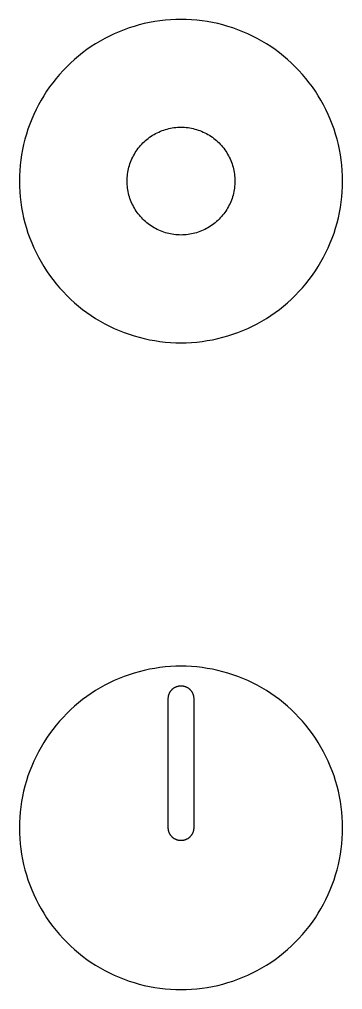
# Model space of a CAD drawing. Header units: metres. Extents: x 6.4 to 95.2, y 6.4 to 69.8.
# Drawn here: x 57.15 to 69.85, y 6.35 to 44.45 of the extents above; entities that cross this region are included whole.
import ezdxf

# ---------------------------------------------------------------- set-up
doc = ezdxf.new("R2010")
doc.units = ezdxf.units.M

msp = doc.modelspace()

# ---------------------------------------------------------------- linework, layer by layer
for p, q in [((61.8565, 44.2336), (61.6567, 44.1766)), ((62.0581, 44.2841), (61.8565, 44.2336)), ((62.2612, 44.328), (62.0581, 44.2841)), ((62.4656, 44.3652), (62.2612, 44.328)), ((62.6711, 44.3957), (62.4656, 44.3652)), ((62.8776, 44.4194), (62.6711, 44.3957)), ((63.0847, 44.4364), (62.8776, 44.4194)), ((63.2922, 44.4466), (63.0847, 44.4364)), ((63.5, 44.45), (63.2922, 44.4466)), ((63.7077, 44.4466), (63.5, 44.45)), ((63.9153, 44.4364), (63.7077, 44.4466)), ((64.1224, 44.4194), (63.9153, 44.4364)), ((64.3288, 44.3957), (64.1224, 44.4194)), ((64.5344, 44.3652), (64.3288, 44.3957)), ((64.7388, 44.328), (64.5344, 44.3652)), ((64.9419, 44.2841), (64.7388, 44.328)), ((65.1435, 44.2336), (64.9419, 44.2841)), ((65.3433, 44.1766), (65.1435, 44.2336)), ((60.8793, 43.884), (60.6915, 43.7951)), ((61.0699, 43.9666), (60.8793, 43.884)), ((61.2632, 44.043), (61.0699, 43.9666)), ((61.4588, 44.113), (61.2632, 44.043)), ((61.6567, 44.1766), (61.4588, 44.113)), ((65.5411, 44.113), (65.3433, 44.1766)), ((65.7368, 44.043), (65.5411, 44.113)), ((65.93, 43.9666), (65.7368, 44.043)), ((66.1207, 43.884), (65.93, 43.9666)), ((66.3085, 43.7951), (66.1207, 43.884)), ((60.1468, 43.4924), (59.9721, 43.3798)), ((60.325, 43.5992), (60.1468, 43.4924)), ((60.5066, 43.7002), (60.325, 43.5992)), ((60.6915, 43.7951), (60.5066, 43.7002)), ((66.4934, 43.7002), (66.3085, 43.7951)), ((66.675, 43.5992), (66.4934, 43.7002)), ((66.8532, 43.4924), (66.675, 43.5992)), ((67.0279, 43.3798), (66.8532, 43.4924)), ((59.6344, 43.1378), (59.4716, 43.0086)), ((59.8013, 43.2616), (59.6344, 43.1378)), ((59.9721, 43.3798), (59.8013, 43.2616)), ((67.1987, 43.2616), (67.0279, 43.3798)), ((67.3656, 43.1378), (67.1987, 43.2616)), ((67.5284, 43.0086), (67.3656, 43.1378)), ((59.1592, 42.7346), (59.0099, 42.5901)), ((59.3131, 42.8742), (59.1592, 42.7346)), ((59.4716, 43.0086), (59.3131, 42.8742)), ((67.6868, 42.8742), (67.5284, 43.0086)), ((67.8408, 42.7346), (67.6868, 42.8742)), ((67.9901, 42.5901), (67.8408, 42.7346)), ((58.8654, 42.4408), (58.7258, 42.2868)), ((59.0099, 42.5901), (58.8654, 42.4408)), ((68.1346, 42.4408), (67.9901, 42.5901)), ((68.2742, 42.2868), (68.1346, 42.4408)), ((58.4622, 41.9656), (58.3384, 41.7987)), ((58.5914, 42.1284), (58.4622, 41.9656)), ((58.7258, 42.2868), (58.5914, 42.1284)), ((68.4086, 42.1284), (68.2742, 42.2868)), ((68.5378, 41.9656), (68.4086, 42.1284)), ((68.6616, 41.7987), (68.5378, 41.9656)), ((58.2202, 41.6279), (58.1076, 41.4532)), ((58.3384, 41.7987), (58.2202, 41.6279)), ((68.7798, 41.6279), (68.6616, 41.7987)), ((68.8924, 41.4532), (68.7798, 41.6279)), ((58.0007, 41.275), (57.8998, 41.0934)), ((58.1076, 41.4532), (58.0007, 41.275)), ((68.9993, 41.275), (68.8924, 41.4532)), ((69.1002, 41.0934), (68.9993, 41.275)), ((57.8048, 40.9085), (57.716, 40.7207)), ((57.8998, 41.0934), (57.8048, 40.9085)), ((69.1951, 40.9085), (69.1002, 41.0934)), ((69.284, 40.7207), (69.1951, 40.9085)), ((57.6334, 40.53), (57.557, 40.3368)), ((57.716, 40.7207), (57.6334, 40.53)), ((69.3666, 40.53), (69.284, 40.7207)), ((69.443, 40.3368), (69.3666, 40.53)), ((57.487, 40.1411), (57.4234, 39.9433)), ((57.557, 40.3368), (57.487, 40.1411)), ((62.5638, 39.9984), (62.6264, 40.028)), ((62.6264, 40.028), (62.69, 40.0555)), ((62.69, 40.0555), (62.7544, 40.081)), ((62.7544, 40.081), (62.8196, 40.1043)), ((62.8196, 40.1043), (62.8856, 40.1255)), ((62.8856, 40.1255), (62.9521, 40.1445)), ((62.9521, 40.1445), (63.0193, 40.1614)), ((63.0193, 40.1614), (63.0871, 40.176)), ((63.0871, 40.176), (63.1552, 40.1884)), ((63.1552, 40.1884), (63.2237, 40.1985)), ((63.2237, 40.1985), (63.2925, 40.2065)), ((63.2925, 40.2065), (63.3616, 40.2121)), ((63.3616, 40.2121), (63.4307, 40.2155)), ((63.4307, 40.2155), (63.5, 40.2167)), ((63.5, 40.2167), (63.5692, 40.2155)), ((63.5692, 40.2155), (63.6384, 40.2121)), ((63.6384, 40.2121), (63.7075, 40.2065)), ((63.7075, 40.2065), (63.7763, 40.1985)), ((63.7763, 40.1985), (63.8448, 40.1884)), ((63.8448, 40.1884), (63.9129, 40.176)), ((63.9129, 40.176), (63.9806, 40.1614)), ((63.9806, 40.1614), (64.0478, 40.1445)), ((64.0478, 40.1445), (64.1144, 40.1255)), ((64.1144, 40.1255), (64.1804, 40.1043)), ((64.1804, 40.1043), (64.2456, 40.081)), ((64.2456, 40.081), (64.31, 40.0555)), ((64.31, 40.0555), (64.3736, 40.028)), ((64.3736, 40.028), (64.4362, 39.9984)), ((69.513, 40.1411), (69.443, 40.3368)), ((69.5766, 39.9433), (69.513, 40.1411)), ((57.3664, 39.7435), (57.3159, 39.5419)), ((57.4234, 39.9433), (57.3664, 39.7435)), ((62.0033, 39.5967), (62.0531, 39.6449)), ((62.0531, 39.6449), (62.1044, 39.6914)), ((62.1044, 39.6914), (62.1572, 39.7362)), ((62.1572, 39.7362), (62.2114, 39.7793)), ((62.2114, 39.7793), (62.2671, 39.8205)), ((62.2671, 39.8205), (62.324, 39.8599)), ((62.324, 39.8599), (62.3822, 39.8975)), ((62.3822, 39.8975), (62.4417, 39.9331)), ((62.4417, 39.9331), (62.5022, 39.9667)), ((62.5022, 39.9667), (62.5638, 39.9984)), ((64.4362, 39.9984), (64.4978, 39.9667)), ((64.4978, 39.9667), (64.5583, 39.9331)), ((64.5583, 39.9331), (64.6177, 39.8975)), ((64.6177, 39.8975), (64.6759, 39.8599)), ((64.6759, 39.8599), (64.7329, 39.8205)), ((64.7329, 39.8205), (64.7885, 39.7793)), ((64.7885, 39.7793), (64.8428, 39.7362)), ((64.8428, 39.7362), (64.8956, 39.6914)), ((64.8956, 39.6914), (64.9469, 39.6449)), ((64.9469, 39.6449), (64.9967, 39.5967)), ((69.6336, 39.7435), (69.5766, 39.9433)), ((69.6841, 39.5419), (69.6336, 39.7435)), ((57.272, 39.3388), (57.2348, 39.1344)), ((57.3159, 39.5419), (57.272, 39.3388)), ((61.7025, 39.2177), (61.7401, 39.2759)), ((61.7401, 39.2759), (61.7795, 39.3329)), ((61.7795, 39.3329), (61.8207, 39.3885)), ((61.8207, 39.3885), (61.8638, 39.4428)), ((61.8638, 39.4428), (61.9086, 39.4956)), ((61.9086, 39.4956), (61.9551, 39.5469)), ((61.9551, 39.5469), (62.0033, 39.5967)), ((64.9967, 39.5967), (65.0449, 39.5469)), ((65.0449, 39.5469), (65.0914, 39.4956)), ((65.0914, 39.4956), (65.1362, 39.4428)), ((65.1362, 39.4428), (65.1793, 39.3885)), ((65.1793, 39.3885), (65.2205, 39.3329)), ((65.2205, 39.3329), (65.2599, 39.2759)), ((65.2599, 39.2759), (65.2975, 39.2177)), ((69.728, 39.3388), (69.6841, 39.5419)), ((69.7652, 39.1344), (69.728, 39.3388)), ((57.2043, 38.9288), (57.1806, 38.7224)), ((57.2348, 39.1344), (57.2043, 38.9288)), ((61.519, 38.8456), (61.5444, 38.91)), ((61.5444, 38.91), (61.572, 38.9736)), ((61.572, 38.9736), (61.6016, 39.0362)), ((61.6016, 39.0362), (61.6333, 39.0978)), ((61.6333, 39.0978), (61.6669, 39.1583)), ((61.6669, 39.1583), (61.7025, 39.2177)), ((65.2975, 39.2177), (65.3331, 39.1583)), ((65.3331, 39.1583), (65.3667, 39.0978)), ((65.3667, 39.0978), (65.3984, 39.0362)), ((65.3984, 39.0362), (65.428, 38.9736)), ((65.428, 38.9736), (65.4555, 38.91)), ((65.4555, 38.91), (65.481, 38.8456)), ((69.7957, 38.9288), (69.7652, 39.1344)), ((69.8194, 38.7224), (69.7957, 38.9288)), ((57.1636, 38.5153), (57.1534, 38.3078)), ((57.1806, 38.7224), (57.1636, 38.5153)), ((61.4116, 38.4448), (61.424, 38.5129)), ((61.424, 38.5129), (61.4386, 38.5806)), ((61.4386, 38.5806), (61.4554, 38.6478)), ((61.4554, 38.6478), (61.4745, 38.7144)), ((61.4745, 38.7144), (61.4957, 38.7804)), ((61.4957, 38.7804), (61.519, 38.8456)), ((65.481, 38.8456), (65.5043, 38.7804)), ((65.5043, 38.7804), (65.5255, 38.7144)), ((65.5255, 38.7144), (65.5445, 38.6478)), ((65.5445, 38.6478), (65.5614, 38.5806)), ((65.5614, 38.5806), (65.576, 38.5129)), ((65.576, 38.5129), (65.5884, 38.4448)), ((69.8364, 38.5153), (69.8194, 38.7224)), ((69.8466, 38.3078), (69.8364, 38.5153)), ((57.1534, 38.3078), (57.15, 38.1)), ((57.15, 38.1), (57.1534, 37.8922)), ((61.3833, 38.1), (61.3845, 38.1693)), ((61.3845, 38.0307), (61.3833, 38.1)), ((61.3845, 38.1693), (61.3878, 38.2384)), ((61.3878, 38.2384), (61.3935, 38.3075)), ((61.3935, 38.3075), (61.4014, 38.3763)), ((61.4014, 38.3763), (61.4116, 38.4448)), ((65.5884, 38.4448), (65.5985, 38.3763)), ((65.5985, 38.3763), (65.6065, 38.3075)), ((65.6065, 38.3075), (65.6121, 38.2384)), ((65.6121, 38.2384), (65.6155, 38.1693)), ((65.6155, 38.1693), (65.6167, 38.1)), ((65.6167, 38.1), (65.6155, 38.0307)), ((69.85, 38.1), (69.8466, 38.3078)), ((69.8466, 37.8922), (69.85, 38.1)), ((57.1534, 37.8922), (57.1636, 37.6847)), ((61.3878, 37.9615), (61.3845, 38.0307)), ((61.3935, 37.8925), (61.3878, 37.9615)), ((61.4014, 37.8237), (61.3935, 37.8925)), ((61.4116, 37.7552), (61.4014, 37.8237)), ((61.424, 37.687), (61.4116, 37.7552)), ((65.5884, 37.7552), (65.576, 37.687)), ((65.5985, 37.8237), (65.5884, 37.7552)), ((65.6065, 37.8925), (65.5985, 37.8237)), ((65.6121, 37.9615), (65.6065, 37.8925)), ((65.6155, 38.0307), (65.6121, 37.9615)), ((69.8364, 37.6847), (69.8466, 37.8922)), ((57.1636, 37.6847), (57.1806, 37.4776)), ((57.1806, 37.4776), (57.2043, 37.2711)), ((61.4386, 37.6193), (61.424, 37.687)), ((61.4554, 37.5522), (61.4386, 37.6193)), ((61.4745, 37.4855), (61.4554, 37.5522)), ((61.4957, 37.4196), (61.4745, 37.4855)), ((61.519, 37.3544), (61.4957, 37.4196)), ((61.5444, 37.29), (61.519, 37.3544)), ((65.481, 37.3544), (65.4555, 37.29)), ((65.5043, 37.4196), (65.481, 37.3544)), ((65.5255, 37.4855), (65.5043, 37.4196)), ((65.5445, 37.5522), (65.5255, 37.4855)), ((65.5614, 37.6193), (65.5445, 37.5522)), ((65.576, 37.687), (65.5614, 37.6193)), ((69.7957, 37.2711), (69.8194, 37.4776)), ((69.8194, 37.4776), (69.8364, 37.6847)), ((57.2043, 37.2711), (57.2348, 37.0656)), ((57.2348, 37.0656), (57.272, 36.8612)), ((61.572, 37.2264), (61.5444, 37.29)), ((61.6016, 37.1638), (61.572, 37.2264)), ((61.6333, 37.1022), (61.6016, 37.1638)), ((61.6669, 37.0417), (61.6333, 37.1022)), ((61.7025, 36.9822), (61.6669, 37.0417)), ((61.7401, 36.924), (61.7025, 36.9822)), ((65.2975, 36.9822), (65.2599, 36.924)), ((65.3331, 37.0417), (65.2975, 36.9822)), ((65.3667, 37.1022), (65.3331, 37.0417)), ((65.3984, 37.1638), (65.3667, 37.1022)), ((65.428, 37.2264), (65.3984, 37.1638)), ((65.4555, 37.29), (65.428, 37.2264)), ((69.728, 36.8612), (69.7652, 37.0656)), ((69.7652, 37.0656), (69.7957, 37.2711)), ((57.272, 36.8612), (57.3159, 36.6581)), ((57.3159, 36.6581), (57.3664, 36.4565)), ((61.7795, 36.8671), (61.7401, 36.924)), ((61.8207, 36.8114), (61.7795, 36.8671)), ((61.8638, 36.7572), (61.8207, 36.8114)), ((61.9086, 36.7044), (61.8638, 36.7572)), ((61.9551, 36.653), (61.9086, 36.7044)), ((62.0033, 36.6033), (61.9551, 36.653)), ((62.0531, 36.5551), (62.0033, 36.6033)), ((64.9967, 36.6033), (64.9469, 36.5551)), ((65.0449, 36.653), (64.9967, 36.6033)), ((65.0914, 36.7044), (65.0449, 36.653)), ((65.1362, 36.7572), (65.0914, 36.7044)), ((65.1793, 36.8114), (65.1362, 36.7572)), ((65.2205, 36.8671), (65.1793, 36.8114)), ((65.2599, 36.924), (65.2205, 36.8671)), ((69.6336, 36.4565), (69.6841, 36.6581)), ((69.6841, 36.6581), (69.728, 36.8612)), ((57.3664, 36.4565), (57.4234, 36.2567)), ((57.4234, 36.2567), (57.487, 36.0589)), ((62.1044, 36.5086), (62.0531, 36.5551)), ((62.1572, 36.4638), (62.1044, 36.5086)), ((62.2114, 36.4207), (62.1572, 36.4638)), ((62.2671, 36.3795), (62.2114, 36.4207)), ((62.324, 36.34), (62.2671, 36.3795)), ((62.3822, 36.3025), (62.324, 36.34)), ((62.4417, 36.2669), (62.3822, 36.3025)), ((62.5022, 36.2333), (62.4417, 36.2669)), ((62.5638, 36.2016), (62.5022, 36.2333)), ((62.6264, 36.172), (62.5638, 36.2016)), ((64.4362, 36.2016), (64.3736, 36.172)), ((64.4978, 36.2333), (64.4362, 36.2016)), ((64.5583, 36.2669), (64.4978, 36.2333)), ((64.6177, 36.3025), (64.5583, 36.2669)), ((64.6759, 36.34), (64.6177, 36.3025)), ((64.7329, 36.3795), (64.6759, 36.34)), ((64.7885, 36.4207), (64.7329, 36.3795)), ((64.8428, 36.4638), (64.7885, 36.4207)), ((64.8956, 36.5086), (64.8428, 36.4638)), ((64.9469, 36.5551), (64.8956, 36.5086)), ((69.513, 36.0589), (69.5766, 36.2567)), ((69.5766, 36.2567), (69.6336, 36.4565)), ((57.487, 36.0589), (57.557, 35.8632)), ((57.557, 35.8632), (57.6334, 35.67)), ((62.69, 36.1444), (62.6264, 36.172)), ((62.7544, 36.119), (62.69, 36.1444)), ((62.8196, 36.0957), (62.7544, 36.119)), ((62.8856, 36.0745), (62.8196, 36.0957)), ((62.9521, 36.0555), (62.8856, 36.0745)), ((63.0193, 36.0386), (62.9521, 36.0555)), ((63.0871, 36.024), (63.0193, 36.0386)), ((63.1552, 36.0116), (63.0871, 36.024)), ((63.2237, 36.0014), (63.1552, 36.0116)), ((63.2925, 35.9935), (63.2237, 36.0014)), ((63.3616, 35.9879), (63.2925, 35.9935)), ((63.4307, 35.9845), (63.3616, 35.9879)), ((63.5, 35.9833), (63.4307, 35.9845)), ((63.5692, 35.9845), (63.5, 35.9833)), ((63.6384, 35.9879), (63.5692, 35.9845)), ((63.7075, 35.9935), (63.6384, 35.9879)), ((63.7763, 36.0014), (63.7075, 35.9935)), ((63.8448, 36.0116), (63.7763, 36.0014)), ((63.9129, 36.024), (63.8448, 36.0116)), ((63.9806, 36.0386), (63.9129, 36.024)), ((64.0478, 36.0555), (63.9806, 36.0386)), ((64.1144, 36.0745), (64.0478, 36.0555)), ((64.1804, 36.0957), (64.1144, 36.0745)), ((64.2456, 36.119), (64.1804, 36.0957)), ((64.31, 36.1444), (64.2456, 36.119)), ((64.3736, 36.172), (64.31, 36.1444)), ((69.3666, 35.67), (69.443, 35.8632)), ((69.443, 35.8632), (69.513, 36.0589)), ((57.6334, 35.67), (57.716, 35.4793)), ((57.716, 35.4793), (57.8048, 35.2915)), ((69.1951, 35.2915), (69.284, 35.4793)), ((69.284, 35.4793), (69.3666, 35.67)), ((57.8048, 35.2915), (57.8998, 35.1066)), ((57.8998, 35.1066), (58.0007, 34.925)), ((68.9993, 34.925), (69.1002, 35.1066)), ((69.1002, 35.1066), (69.1951, 35.2915)), ((58.0007, 34.925), (58.1076, 34.7468)), ((58.1076, 34.7468), (58.2202, 34.5721)), ((68.7798, 34.5721), (68.8924, 34.7468)), ((68.8924, 34.7468), (68.9993, 34.925)), ((58.2202, 34.5721), (58.3384, 34.4013)), ((58.3384, 34.4013), (58.4622, 34.2344)), ((68.5378, 34.2344), (68.6616, 34.4013)), ((68.6616, 34.4013), (68.7798, 34.5721)), ((58.4622, 34.2344), (58.5914, 34.0716)), ((58.5914, 34.0716), (58.7258, 33.9131)), ((58.7258, 33.9131), (58.8654, 33.7592)), ((68.1346, 33.7592), (68.2742, 33.9131)), ((68.2742, 33.9131), (68.4086, 34.0716)), ((68.4086, 34.0716), (68.5378, 34.2344)), ((58.8654, 33.7592), (59.0099, 33.6099)), ((59.0099, 33.6099), (59.1592, 33.4653)), ((67.8408, 33.4653), (67.9901, 33.6099)), ((67.9901, 33.6099), (68.1346, 33.7592)), ((59.1592, 33.4653), (59.3131, 33.3258)), ((59.3131, 33.3258), (59.4716, 33.1914)), ((59.4716, 33.1914), (59.6344, 33.0622)), ((67.3656, 33.0622), (67.5284, 33.1914)), ((67.5284, 33.1914), (67.6868, 33.3258)), ((67.6868, 33.3258), (67.8408, 33.4653)), ((59.6344, 33.0622), (59.8013, 32.9384)), ((59.8013, 32.9384), (59.9721, 32.8202)), ((59.9721, 32.8202), (60.1468, 32.7076)), ((66.8532, 32.7076), (67.0279, 32.8202)), ((67.0279, 32.8202), (67.1987, 32.9384)), ((67.1987, 32.9384), (67.3656, 33.0622)), ((60.1468, 32.7076), (60.325, 32.6007)), ((60.325, 32.6007), (60.5066, 32.4998)), ((60.5066, 32.4998), (60.6915, 32.4048)), ((60.6915, 32.4048), (60.8793, 32.316)), ((66.1207, 32.316), (66.3085, 32.4048)), ((66.3085, 32.4048), (66.4934, 32.4998)), ((66.4934, 32.4998), (66.675, 32.6007)), ((66.675, 32.6007), (66.8532, 32.7076)), ((60.8793, 32.316), (61.0699, 32.2334)), ((61.0699, 32.2334), (61.2632, 32.157)), ((61.2632, 32.157), (61.4588, 32.087)), ((61.4588, 32.087), (61.6567, 32.0234)), ((61.6567, 32.0234), (61.8565, 31.9664)), ((65.1435, 31.9664), (65.3433, 32.0234)), ((65.3433, 32.0234), (65.5411, 32.087)), ((65.5411, 32.087), (65.7368, 32.157)), ((65.7368, 32.157), (65.93, 32.2334)), ((65.93, 32.2334), (66.1207, 32.316)), ((61.8565, 31.9664), (62.0581, 31.9159)), ((62.0581, 31.9159), (62.2612, 31.872)), ((62.2612, 31.872), (62.4656, 31.8348)), ((62.4656, 31.8348), (62.6711, 31.8043)), ((62.6711, 31.8043), (62.8776, 31.7806)), ((62.8776, 31.7806), (63.0847, 31.7636)), ((63.0847, 31.7636), (63.2922, 31.7534)), ((63.2922, 31.7534), (63.5, 31.75)), ((63.5, 31.75), (63.7077, 31.7534)), ((63.7077, 31.7534), (63.9153, 31.7636)), ((63.9153, 31.7636), (64.1224, 31.7806)), ((64.1224, 31.7806), (64.3288, 31.8043)), ((64.3288, 31.8043), (64.5344, 31.8348)), ((64.5344, 31.8348), (64.7388, 31.872)), ((64.7388, 31.872), (64.9419, 31.9159)), ((64.9419, 31.9159), (65.1435, 31.9664)), ((63.5, 19.05), (63.2922, 19.0466)), ((63.7077, 19.0466), (63.5, 19.05)), ((61.4588, 18.713), (61.2632, 18.643)), ((61.6567, 18.7766), (61.4588, 18.713)), ((61.8565, 18.8336), (61.6567, 18.7766)), ((62.0581, 18.8841), (61.8565, 18.8336)), ((62.2612, 18.928), (62.0581, 18.8841)), ((62.4656, 18.9652), (62.2612, 18.928)), ((62.6711, 18.9957), (62.4656, 18.9652)), ((62.8776, 19.0194), (62.6711, 18.9957)), ((63.0847, 19.0364), (62.8776, 19.0194)), ((63.2922, 19.0466), (63.0847, 19.0364)), ((63.9153, 19.0364), (63.7077, 19.0466)), ((64.1224, 19.0194), (63.9153, 19.0364)), ((64.3288, 18.9957), (64.1224, 19.0194)), ((64.5344, 18.9652), (64.3288, 18.9957)), ((64.7388, 18.928), (64.5344, 18.9652)), ((64.9419, 18.8841), (64.7388, 18.928)), ((65.1435, 18.8336), (64.9419, 18.8841)), ((65.3433, 18.7766), (65.1435, 18.8336)), ((65.5411, 18.713), (65.3433, 18.7766)), ((65.7368, 18.643), (65.5411, 18.713)), ((60.5066, 18.3002), (60.325, 18.1992)), ((60.6915, 18.3951), (60.5066, 18.3002)), ((60.8793, 18.484), (60.6915, 18.3951)), ((61.0699, 18.5666), (60.8793, 18.484)), ((61.2632, 18.643), (61.0699, 18.5666)), ((65.93, 18.5666), (65.7368, 18.643)), ((66.1207, 18.484), (65.93, 18.5666)), ((66.3085, 18.3951), (66.1207, 18.484)), ((66.4934, 18.3002), (66.3085, 18.3951)), ((66.675, 18.1992), (66.4934, 18.3002)), ((59.9721, 17.9798), (59.8013, 17.8616)), ((60.1468, 18.0924), (59.9721, 17.9798)), ((60.325, 18.1992), (60.1468, 18.0924)), ((63.013, 17.8935), (63.017, 17.9094)), ((63.017, 17.9094), (63.0215, 17.9251)), ((63.0215, 17.9251), (63.0265, 17.9407)), ((63.0265, 17.9407), (63.032, 17.9561)), ((63.032, 17.9561), (63.0381, 17.9713)), ((63.0381, 17.9713), (63.0446, 17.9863)), ((63.0446, 17.9863), (63.0516, 18.0011)), ((63.0516, 18.0011), (63.059, 18.0157)), ((63.059, 18.0157), (63.067, 18.03)), ((63.067, 18.03), (63.0754, 18.044)), ((63.0754, 18.044), (63.0843, 18.0578)), ((63.0843, 18.0578), (63.0936, 18.0712)), ((63.0936, 18.0712), (63.1033, 18.0844)), ((63.1033, 18.0844), (63.1135, 18.0972)), ((63.1135, 18.0972), (63.1241, 18.1097)), ((63.1241, 18.1097), (63.1351, 18.1218)), ((63.1351, 18.1218), (63.1464, 18.1335)), ((63.1464, 18.1335), (63.1582, 18.1449)), ((63.1582, 18.1449), (63.1703, 18.1559)), ((63.1703, 18.1559), (63.1828, 18.1665)), ((63.1828, 18.1665), (63.1956, 18.1767)), ((63.1956, 18.1767), (63.2088, 18.1864)), ((63.2088, 18.1864), (63.2222, 18.1957)), ((63.2222, 18.1957), (63.236, 18.2046)), ((63.236, 18.2046), (63.25, 18.213)), ((63.25, 18.213), (63.2643, 18.2209)), ((63.2643, 18.2209), (63.2788, 18.2284)), ((63.2788, 18.2284), (63.2936, 18.2354)), ((63.2936, 18.2354), (63.3087, 18.2419)), ((63.3087, 18.2419), (63.3239, 18.2479)), ((63.3239, 18.2479), (63.3393, 18.2534)), ((63.3393, 18.2534), (63.3548, 18.2585)), ((63.3548, 18.2585), (63.3706, 18.263)), ((63.3706, 18.263), (63.3864, 18.2669)), ((63.3864, 18.2669), (63.4025, 18.2704)), ((63.4025, 18.2704), (63.4185, 18.2733)), ((63.4185, 18.2733), (63.4347, 18.2757)), ((63.4347, 18.2757), (63.451, 18.2776)), ((63.451, 18.2776), (63.4673, 18.2789)), ((63.4673, 18.2789), (63.4836, 18.2797)), ((63.4836, 18.2797), (63.5, 18.28)), ((63.5, 18.28), (63.5163, 18.2797)), ((63.5163, 18.2797), (63.5327, 18.2789)), ((63.5327, 18.2789), (63.549, 18.2776)), ((63.549, 18.2776), (63.5652, 18.2757)), ((63.5652, 18.2757), (63.5814, 18.2733)), ((63.5814, 18.2733), (63.5975, 18.2704)), ((63.5975, 18.2704), (63.6135, 18.2669)), ((63.6135, 18.2669), (63.6294, 18.263)), ((63.6294, 18.263), (63.6451, 18.2585)), ((63.6451, 18.2585), (63.6607, 18.2534)), ((63.6607, 18.2534), (63.6761, 18.2479)), ((63.6761, 18.2479), (63.6913, 18.2419)), ((63.6913, 18.2419), (63.7063, 18.2354)), ((63.7063, 18.2354), (63.7211, 18.2284)), ((63.7211, 18.2284), (63.7357, 18.2209)), ((63.7357, 18.2209), (63.75, 18.213)), ((63.75, 18.213), (63.764, 18.2046)), ((63.764, 18.2046), (63.7778, 18.1957)), ((63.7778, 18.1957), (63.7912, 18.1864)), ((63.7912, 18.1864), (63.8044, 18.1767)), ((63.8044, 18.1767), (63.8172, 18.1665)), ((63.8172, 18.1665), (63.8297, 18.1559)), ((63.8297, 18.1559), (63.8418, 18.1449)), ((63.8418, 18.1449), (63.8535, 18.1335)), ((63.8535, 18.1335), (63.8649, 18.1218)), ((63.8649, 18.1218), (63.8759, 18.1097)), ((63.8759, 18.1097), (63.8865, 18.0972)), ((63.8865, 18.0972), (63.8967, 18.0844)), ((63.8967, 18.0844), (63.9064, 18.0712)), ((63.9064, 18.0712), (63.9157, 18.0578)), ((63.9157, 18.0578), (63.9246, 18.044)), ((63.9246, 18.044), (63.933, 18.03)), ((63.933, 18.03), (63.9409, 18.0157)), ((63.9409, 18.0157), (63.9484, 18.0011)), ((63.9484, 18.0011), (63.9554, 17.9863)), ((63.9554, 17.9863), (63.9619, 17.9713)), ((63.9619, 17.9713), (63.9679, 17.9561)), ((63.9679, 17.9561), (63.9734, 17.9407)), ((63.9734, 17.9407), (63.9785, 17.9251)), ((63.9785, 17.9251), (63.983, 17.9094)), ((63.983, 17.9094), (63.9869, 17.8935)), ((66.8532, 18.0924), (66.675, 18.1992)), ((67.0279, 17.9798), (66.8532, 18.0924)), ((67.1987, 17.8616), (67.0279, 17.9798)), ((59.4716, 17.6086), (59.3131, 17.4742)), ((59.6344, 17.7378), (59.4716, 17.6086)), ((59.8013, 17.8616), (59.6344, 17.7378)), ((63, 17.78), (63.0003, 17.7964)), ((63, 12.7), (63, 17.78)), ((63.0003, 17.7964), (63.0011, 17.8127)), ((63.0011, 17.8127), (63.0024, 17.829)), ((63.0024, 17.829), (63.0043, 17.8452)), ((63.0043, 17.8452), (63.0067, 17.8614)), ((63.0067, 17.8614), (63.0096, 17.8775)), ((63.0096, 17.8775), (63.013, 17.8935)), ((63.9869, 17.8935), (63.9904, 17.8775)), ((63.9904, 17.8775), (63.9933, 17.8614)), ((63.9933, 17.8614), (63.9957, 17.8452)), ((63.9957, 17.8452), (63.9976, 17.829)), ((63.9976, 17.829), (63.9989, 17.8127)), ((63.9989, 17.8127), (63.9997, 17.7964)), ((63.9997, 17.7964), (64, 17.78)), ((64, 17.78), (64, 12.7)), ((67.3656, 17.7378), (67.1987, 17.8616)), ((67.5284, 17.6086), (67.3656, 17.7378)), ((67.6868, 17.4742), (67.5284, 17.6086)), ((59.0099, 17.1901), (58.8654, 17.0408)), ((59.1592, 17.3346), (59.0099, 17.1901)), ((59.3131, 17.4742), (59.1592, 17.3346)), ((67.8408, 17.3346), (67.6868, 17.4742)), ((67.9901, 17.1901), (67.8408, 17.3346)), ((68.1346, 17.0408), (67.9901, 17.1901)), ((58.7258, 16.8868), (58.5914, 16.7284)), ((58.8654, 17.0408), (58.7258, 16.8868)), ((68.2742, 16.8868), (68.1346, 17.0408)), ((68.4086, 16.7284), (68.2742, 16.8868)), ((58.3384, 16.3987), (58.2202, 16.2279)), ((58.4622, 16.5656), (58.3384, 16.3987)), ((58.5914, 16.7284), (58.4622, 16.5656)), ((68.5378, 16.5656), (68.4086, 16.7284)), ((68.6616, 16.3987), (68.5378, 16.5656)), ((68.7798, 16.2279), (68.6616, 16.3987)), ((58.1076, 16.0532), (58.0007, 15.875)), ((58.2202, 16.2279), (58.1076, 16.0532)), ((68.8924, 16.0532), (68.7798, 16.2279)), ((68.9993, 15.875), (68.8924, 16.0532)), ((57.8998, 15.6934), (57.8048, 15.5085)), ((58.0007, 15.875), (57.8998, 15.6934)), ((69.1002, 15.6934), (68.9993, 15.875)), ((69.1951, 15.5085), (69.1002, 15.6934)), ((57.716, 15.3207), (57.6334, 15.13)), ((57.8048, 15.5085), (57.716, 15.3207)), ((69.284, 15.3207), (69.1951, 15.5085)), ((69.3666, 15.13), (69.284, 15.3207)), ((57.557, 14.9368), (57.487, 14.7411)), ((57.6334, 15.13), (57.557, 14.9368)), ((69.443, 14.9368), (69.3666, 15.13)), ((69.513, 14.7411), (69.443, 14.9368)), ((57.4234, 14.5433), (57.3664, 14.3435)), ((57.487, 14.7411), (57.4234, 14.5433)), ((69.5766, 14.5433), (69.513, 14.7411)), ((69.6336, 14.3435), (69.5766, 14.5433)), ((57.3159, 14.1419), (57.272, 13.9388)), ((57.3664, 14.3435), (57.3159, 14.1419)), ((69.6841, 14.1419), (69.6336, 14.3435)), ((69.728, 13.9388), (69.6841, 14.1419)), ((57.2348, 13.7344), (57.2043, 13.5288)), ((57.272, 13.9388), (57.2348, 13.7344)), ((69.7652, 13.7344), (69.728, 13.9388)), ((69.7957, 13.5288), (69.7652, 13.7344)), ((57.2043, 13.5288), (57.1806, 13.3224)), ((69.8194, 13.3224), (69.7957, 13.5288)), ((57.1636, 13.1153), (57.1534, 12.9078)), ((57.1806, 13.3224), (57.1636, 13.1153)), ((69.8364, 13.1153), (69.8194, 13.3224)), ((69.8466, 12.9078), (69.8364, 13.1153)), ((57.1534, 12.9078), (57.15, 12.7)), ((57.15, 12.7), (57.1534, 12.4922)), ((63.0003, 12.6836), (63, 12.7)), ((63.0011, 12.6673), (63.0003, 12.6836)), ((63.0024, 12.651), (63.0011, 12.6673)), ((63.0043, 12.6347), (63.0024, 12.651)), ((63.0067, 12.6186), (63.0043, 12.6347)), ((63.0096, 12.6025), (63.0067, 12.6186)), ((63.013, 12.5865), (63.0096, 12.6025)), ((63.017, 12.5706), (63.013, 12.5865)), ((63.9869, 12.5865), (63.983, 12.5706)), ((63.9904, 12.6025), (63.9869, 12.5865)), ((63.9933, 12.6186), (63.9904, 12.6025)), ((63.9957, 12.6347), (63.9933, 12.6186)), ((63.9976, 12.651), (63.9957, 12.6347)), ((63.9989, 12.6673), (63.9976, 12.651)), ((63.9997, 12.6836), (63.9989, 12.6673)), ((64, 12.7), (63.9997, 12.6836)), ((69.85, 12.7), (69.8466, 12.9078)), ((69.8466, 12.4922), (69.85, 12.7)), ((57.1534, 12.4922), (57.1636, 12.2847)), ((57.1636, 12.2847), (57.1806, 12.0776)), ((63.0215, 12.5549), (63.017, 12.5706)), ((63.0265, 12.5393), (63.0215, 12.5549)), ((63.032, 12.5239), (63.0265, 12.5393)), ((63.0381, 12.5087), (63.032, 12.5239)), ((63.0446, 12.4937), (63.0381, 12.5087)), ((63.0516, 12.4789), (63.0446, 12.4937)), ((63.059, 12.4643), (63.0516, 12.4789)), ((63.067, 12.45), (63.059, 12.4643)), ((63.0754, 12.436), (63.067, 12.45)), ((63.0843, 12.4222), (63.0754, 12.436)), ((63.0936, 12.4088), (63.0843, 12.4222)), ((63.1033, 12.3956), (63.0936, 12.4088)), ((63.1135, 12.3828), (63.1033, 12.3956)), ((63.1241, 12.3703), (63.1135, 12.3828)), ((63.1351, 12.3582), (63.1241, 12.3703)), ((63.1464, 12.3465), (63.1351, 12.3582)), ((63.1582, 12.3351), (63.1464, 12.3465)), ((63.1703, 12.3241), (63.1582, 12.3351)), ((63.1828, 12.3135), (63.1703, 12.3241)), ((63.1956, 12.3033), (63.1828, 12.3135)), ((63.2088, 12.2936), (63.1956, 12.3033)), ((63.2222, 12.2843), (63.2088, 12.2936)), ((63.236, 12.2754), (63.2222, 12.2843)), ((63.25, 12.267), (63.236, 12.2754)), ((63.2643, 12.259), (63.25, 12.267)), ((63.2788, 12.2516), (63.2643, 12.259)), ((63.2936, 12.2446), (63.2788, 12.2516)), ((63.3087, 12.2381), (63.2936, 12.2446)), ((63.3239, 12.2321), (63.3087, 12.2381)), ((63.3393, 12.2265), (63.3239, 12.2321)), ((63.3548, 12.2215), (63.3393, 12.2265)), ((63.3706, 12.217), (63.3548, 12.2215)), ((63.3864, 12.2131), (63.3706, 12.217)), ((63.4025, 12.2096), (63.3864, 12.2131)), ((63.4185, 12.2067), (63.4025, 12.2096)), ((63.4347, 12.2043), (63.4185, 12.2067)), ((63.451, 12.2024), (63.4347, 12.2043)), ((63.4673, 12.2011), (63.451, 12.2024)), ((63.4836, 12.2003), (63.4673, 12.2011)), ((63.5, 12.2), (63.4836, 12.2003)), ((63.5163, 12.2003), (63.5, 12.2)), ((63.5327, 12.2011), (63.5163, 12.2003)), ((63.549, 12.2024), (63.5327, 12.2011)), ((63.5652, 12.2043), (63.549, 12.2024)), ((63.5814, 12.2067), (63.5652, 12.2043)), ((63.5975, 12.2096), (63.5814, 12.2067)), ((63.6135, 12.2131), (63.5975, 12.2096)), ((63.6294, 12.217), (63.6135, 12.2131)), ((63.6451, 12.2215), (63.6294, 12.217)), ((63.6607, 12.2265), (63.6451, 12.2215)), ((63.6761, 12.2321), (63.6607, 12.2265)), ((63.6913, 12.2381), (63.6761, 12.2321)), ((63.7063, 12.2446), (63.6913, 12.2381)), ((63.7211, 12.2516), (63.7063, 12.2446)), ((63.7357, 12.259), (63.7211, 12.2516)), ((63.75, 12.267), (63.7357, 12.259)), ((63.764, 12.2754), (63.75, 12.267)), ((63.7778, 12.2843), (63.764, 12.2754)), ((63.7912, 12.2936), (63.7778, 12.2843)), ((63.8044, 12.3033), (63.7912, 12.2936)), ((63.8172, 12.3135), (63.8044, 12.3033)), ((63.8297, 12.3241), (63.8172, 12.3135)), ((63.8418, 12.3351), (63.8297, 12.3241)), ((63.8535, 12.3465), (63.8418, 12.3351)), ((63.8649, 12.3582), (63.8535, 12.3465)), ((63.8759, 12.3703), (63.8649, 12.3582)), ((63.8865, 12.3828), (63.8759, 12.3703)), ((63.8967, 12.3956), (63.8865, 12.3828)), ((63.9064, 12.4088), (63.8967, 12.3956)), ((63.9157, 12.4222), (63.9064, 12.4088)), ((63.9246, 12.436), (63.9157, 12.4222)), ((63.933, 12.45), (63.9246, 12.436)), ((63.9409, 12.4643), (63.933, 12.45)), ((63.9484, 12.4789), (63.9409, 12.4643)), ((63.9554, 12.4937), (63.9484, 12.4789)), ((63.9619, 12.5087), (63.9554, 12.4937)), ((63.9679, 12.5239), (63.9619, 12.5087)), ((63.9734, 12.5393), (63.9679, 12.5239)), ((63.9785, 12.5549), (63.9734, 12.5393)), ((63.983, 12.5706), (63.9785, 12.5549)), ((69.8194, 12.0776), (69.8364, 12.2847)), ((69.8364, 12.2847), (69.8466, 12.4922)), ((57.1806, 12.0776), (57.2043, 11.8712)), ((57.2043, 11.8712), (57.2348, 11.6656)), ((69.7652, 11.6656), (69.7957, 11.8712)), ((69.7957, 11.8712), (69.8194, 12.0776)), ((57.2348, 11.6656), (57.272, 11.4612)), ((57.272, 11.4612), (57.3159, 11.2581)), ((69.6841, 11.2581), (69.728, 11.4612)), ((69.728, 11.4612), (69.7652, 11.6656)), ((57.3159, 11.2581), (57.3664, 11.0565)), ((57.3664, 11.0565), (57.4234, 10.8567)), ((69.5766, 10.8567), (69.6336, 11.0565)), ((69.6336, 11.0565), (69.6841, 11.2581)), ((57.4234, 10.8567), (57.487, 10.6589)), ((69.513, 10.6589), (69.5766, 10.8567)), ((57.487, 10.6589), (57.557, 10.4632)), ((57.557, 10.4632), (57.6334, 10.27)), ((69.3666, 10.27), (69.443, 10.4632)), ((69.443, 10.4632), (69.513, 10.6589)), ((57.6334, 10.27), (57.716, 10.0793)), ((57.716, 10.0793), (57.8048, 9.89146)), ((69.1951, 9.89146), (69.284, 10.0793)), ((69.284, 10.0793), (69.3666, 10.27)), ((57.8048, 9.89146), (57.8998, 9.70663)), ((57.8998, 9.70663), (58.0007, 9.52501)), ((58.0007, 9.52501), (58.1076, 9.34677)), ((68.8924, 9.34677), (68.9993, 9.52501)), ((68.9993, 9.52501), (69.1002, 9.70663)), ((69.1002, 9.70663), (69.1951, 9.89146)), ((58.1076, 9.34677), (58.2202, 9.17213)), ((58.2202, 9.17213), (58.3384, 9.00127)), ((68.6616, 9.00127), (68.7798, 9.17213)), ((68.7798, 9.17213), (68.8924, 9.34677)), ((58.3384, 9.00127), (58.4622, 8.83437)), ((58.4622, 8.83437), (58.5914, 8.6716)), ((68.4086, 8.6716), (68.5378, 8.83437)), ((68.5378, 8.83437), (68.6616, 9.00127)), ((58.5914, 8.6716), (58.7258, 8.51315)), ((58.7258, 8.51315), (58.8654, 8.35919)), ((68.1346, 8.35919), (68.2742, 8.51315)), ((68.2742, 8.51315), (68.4086, 8.6716)), ((58.8654, 8.35919), (59.0099, 8.20987)), ((59.0099, 8.20987), (59.1592, 8.06537)), ((59.1592, 8.06537), (59.3131, 7.92583)), ((67.6868, 7.92583), (67.8408, 8.06537)), ((67.8408, 8.06537), (67.9901, 8.20987)), ((67.9901, 8.20987), (68.1346, 8.35919)), ((59.3131, 7.92583), (59.4716, 7.79138)), ((59.4716, 7.79138), (59.6344, 7.66222)), ((59.6344, 7.66222), (59.8013, 7.53842)), ((67.1987, 7.53842), (67.3656, 7.66222)), ((67.3656, 7.66222), (67.5284, 7.79138)), ((67.5284, 7.79138), (67.6868, 7.92583)), ((59.8013, 7.53842), (59.9721, 7.42017)), ((59.9721, 7.42017), (60.1468, 7.30757)), ((60.1468, 7.30757), (60.325, 7.20074)), ((66.675, 7.20074), (66.8532, 7.30757)), ((66.8532, 7.30757), (67.0279, 7.42017)), ((67.0279, 7.42017), (67.1987, 7.53842)), ((60.325, 7.20074), (60.5066, 7.09981)), ((60.5066, 7.09981), (60.6915, 7.00487)), ((60.6915, 7.00487), (60.8793, 6.91602)), ((60.8793, 6.91602), (61.0699, 6.83337)), ((65.93, 6.83337), (66.1207, 6.91602)), ((66.1207, 6.91602), (66.3085, 7.00487)), ((66.3085, 7.00487), (66.4934, 7.09981)), ((66.4934, 7.09981), (66.675, 7.20074)), ((61.0699, 6.83337), (61.2632, 6.757)), ((61.2632, 6.757), (61.4588, 6.687)), ((61.4588, 6.687), (61.6567, 6.62343)), ((61.6567, 6.62343), (61.8565, 6.56638)), ((61.8565, 6.56638), (62.0581, 6.51588)), ((62.0581, 6.51588), (62.2612, 6.47202)), ((64.7388, 6.47202), (64.9419, 6.51588)), ((64.9419, 6.51588), (65.1435, 6.56638)), ((65.1435, 6.56638), (65.3433, 6.62343)), ((65.3433, 6.62343), (65.5411, 6.687)), ((65.5411, 6.687), (65.7368, 6.757)), ((65.7368, 6.757), (65.93, 6.83337)), ((62.2612, 6.47202), (62.4656, 6.43481)), ((62.4656, 6.43481), (62.6711, 6.40433)), ((62.6711, 6.40433), (62.8776, 6.38058)), ((62.8776, 6.38058), (63.0847, 6.3636)), ((63.0847, 6.3636), (63.2922, 6.35341)), ((63.2922, 6.35341), (63.5, 6.35001)), ((63.5, 6.35001), (63.7077, 6.35341)), ((63.7077, 6.35341), (63.9153, 6.3636)), ((63.9153, 6.3636), (64.1224, 6.38058)), ((64.1224, 6.38058), (64.3288, 6.40433)), ((64.3288, 6.40433), (64.5344, 6.43481)), ((64.5344, 6.43481), (64.7388, 6.47202))]:
    msp.add_line(p, q)

doc.saveas('drawing.dxf')
